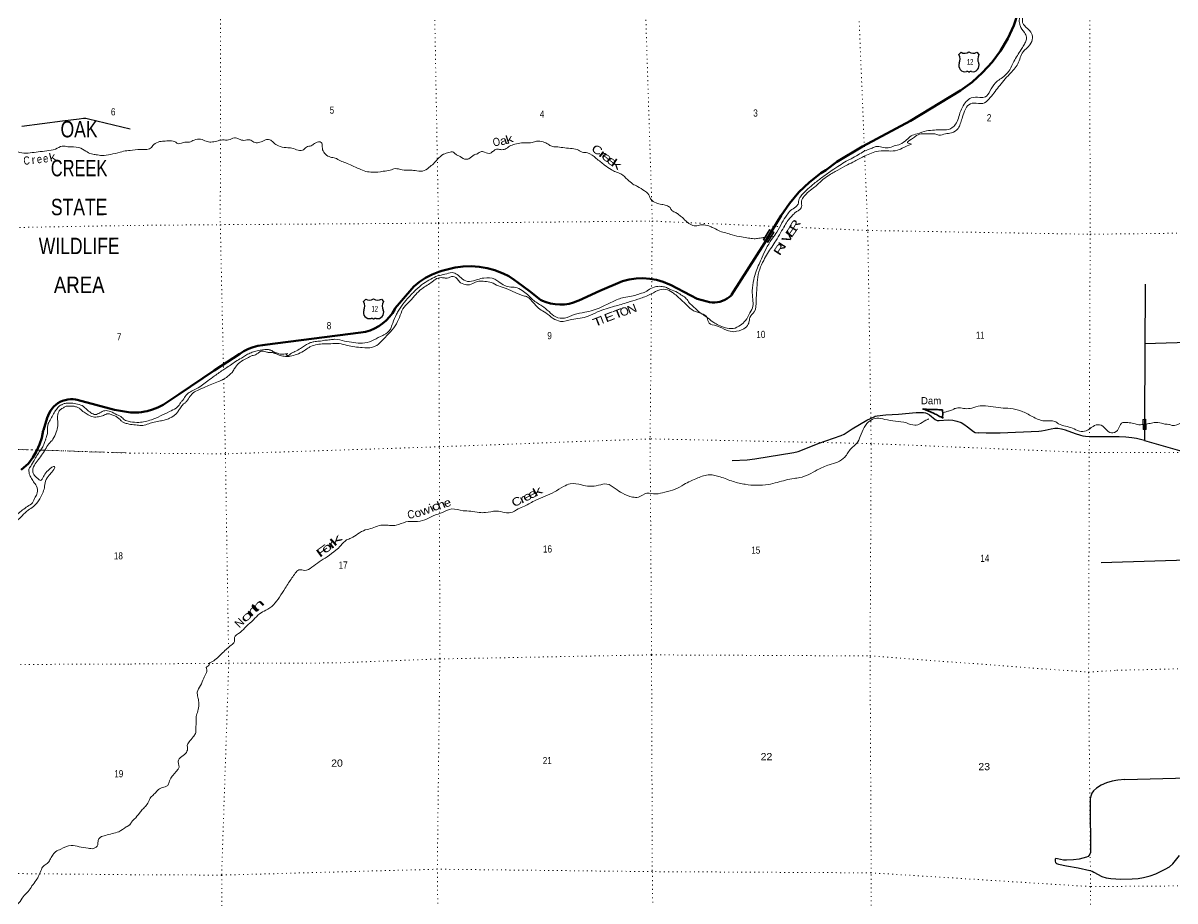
# Model space of a CAD drawing. Header units: feet. Extents: x -6 to 252658, y -374658 to -170635.
# Drawn here: x 28854 to 56992, y -300622 to -279192 of the extents above; entities that cross this region are included whole.
import ezdxf
from ezdxf.enums import TextEntityAlignment as Align

# ---------------------------------------------------------------- set-up
doc = ezdxf.new("R2010")
doc.units = ezdxf.units.FT
doc.header["$LTSCALE"] = 70
doc.linetypes.add('DOT_DASHED', pattern=[7.7, 5, -1.2, 0.3, -1.2])
doc.linetypes.add('DOTTED', pattern=[1.5, 0.3, -1.2])
for name, color, linetype, lineweight in [('16', 7, 'Continuous', 25), ('20', 7, 'Continuous', 35), ('29', 7, 'Continuous', 25), ('31', 7, 'Continuous', 13), ('39', 7, 'Continuous', 13), ('42', 7, 'Continuous', 35), ('44', 7, 'DOT_DASHED', 13), ('57', 7, 'Continuous', 13), ('7', 7, 'DOTTED', 13)]:
    doc.layers.add(name, color=color, linetype=linetype, lineweight=lineweight)
doc.layers.add('41', color=7, linetype='Continuous')

msp = doc.modelspace()

# ---------------------------------------------------------------- linework, layer by layer
at = {"layer": '16'}
for p, q in [((51715.45, -279962.77), (51766.76, -279904.01)), ((51958.52, -279898.04), (51958.24, -279898.24)), ((52150.61, -279903.92), (52202, -279962.77)), ((37172.05, -285990.72), (37223.36, -285931.96)), ((37415.12, -285925.99), (37414.84, -285926.19)), ((37607.21, -285931.87), (37658.6, -285990.72))]:
    msp.add_line(p, q, dxfattribs=at)
for centre, radius, start, end in [((51522.47, -280073.4), 222.05, 332.97043, 29.75871), ((51857.84, -279746.35), 182.07, 239.97227, 303.45418), ((52059.62, -279746.85), 181.52, 236.33975, 300.08743), ((52059.61, -279746.35), 182.07, 236.54582, 236.59441), ((52394.97, -280073.4), 222.05, 150.24129, 207.02957), ((51861.66, -280228.3), 151.42, 159.09177, 283.81923), ((52055.78, -280228.3), 151.42, 256.18077, 20.90823), ((36979.07, -286101.35), 222.05, 332.97043, 29.75871), ((37314.44, -285774.3), 182.07, 239.97227, 303.45418), ((37516.22, -285774.8), 181.52, 236.33975, 300.08743), ((37516.21, -285774.3), 182.07, 236.54582, 236.59441), ((37851.57, -286101.35), 222.05, 150.24129, 207.02957), ((37318.26, -286256.25), 151.42, 159.09177, 283.81923), ((37512.38, -286256.25), 151.42, 256.18077, 20.90823)]:
    msp.add_arc(centre, radius, start, end, dxfattribs=at)
for centre, major_axis, start_param, end_param in [((51917, -280427.12), (-19.56, 51.67), 4.95877769, 6.28318531), ((52000.45, -280427.12), (19.56, 51.67), 0, 1.32637542), ((37373.6, -286455.07), (-19.56, 51.67), 4.95877769, 6.28318531), ((37457.05, -286455.07), (19.56, 51.67), 0, 1.32637542)]:
    msp.add_ellipse(centre, major_axis=major_axis, ratio=0.929097, start_param=start_param, end_param=end_param, dxfattribs=at)
at = {"layer": '20', "lineweight": 70}
for points in [[(48343.46, -282856.82), (48460.26, -282779.53), (48731.82, -282577.46), (49359.82, -282204.56), (50528.58, -281580.39), (51752.38, -280834.95), (52034.52, -280632.97), (52294, -280402.62), (52527.98, -280146.4), (52733.9, -279867.12), (52909.5, -279567.85), (53052.85, -279251.87), (53162.39, -278922.63), (53236.92, -278583.75), (53256.35, -278449.38), (53506.64, -276270.96), (53524.03, -276119.58), (53541.31, -275969.17), (53598.37, -275472.5)], [(31476.07, -288694.91), (31544.89, -288697.5), (31605.42, -288697.15), (31679.23, -288695.56), (31745.44, -288688.45), (31829.99, -288677.19), (31883.78, -288665.17), (32018.93, -288627.55), (32149.4, -288576.01), (32273.78, -288511.11), (32350.45, -288462.27), (32668.2, -288249.64), (33525.52, -287677.14), (34147.09, -287268.11), (34249.32, -287201.81), (34357.91, -287146.56), (34471.69, -287102.96), (34589.4, -287071.5), (34709.76, -287052.51), (34762.66, -287048.2), (37104.4, -286749.06), (37219.25, -286727.39), (37331.22, -286693.84), (37439.06, -286648.77), (37541.59, -286592.67), (37637.71, -286526.17), (37726.34, -286449.98), (37806.53, -286364.94), (37877.38, -286271.99), (37938.14, -286172.14), (37947.39, -286154.6), (38096.38, -285971.97), (38398.6, -285626.77), (38537.31, -285512.51), (38687.2, -285413.38), (38846.63, -285330.45), (39013.85, -285264.65), (39082.85, -285243.2), (39408.04, -285161.21), (39603.3, -285133.31), (39800.4, -285125.97), (39997.19, -285139.28), (40191.51, -285173.08), (40381.24, -285227.01), (40435.52, -285246.5), (40582.06, -285301.79), (40722.02, -285372.09), (40853.86, -285456.64), (40943.78, -285526.52), (41217.72, -285730.67), (41493.18, -285947.07), (41509.9, -285960.2), (41543.18, -285973.28), (41632.02, -286008.2), (41741.58, -286038.5), (41853.71, -286057.18), (41967.17, -286064.04), (42080.73, -286059), (42193.14, -286042.12), (42303.17, -286013.58), (42409.61, -285973.7), (42433.99, -285962.72), (42940.68, -285725.9), (43499.76, -285494.54), (43662.44, -285453.28), (43828.54, -285429.26), (43996.24, -285422.73), (44163.71, -285433.77), (44329.1, -285462.25), (44490.61, -285507.86), (44646.47, -285570.11), (44672.19, -285582.26), (45164.13, -285842.35), (45324.06, -285927.08), (45562.29, -285992.85), (45624.25, -286006.4), (45687.29, -286013.4), (45750.72, -286013.77), (45813.84, -286007.51), (45875.95, -285994.68), (45936.39, -285975.44), (45994.48, -285949.98), (46049.6, -285918.58), (46101.13, -285881.6), (46148.51, -285839.44), (46160.33, -285827.43), (46965.89, -284563.67), (47146.03, -284263.17), (47371.21, -283887.52), (47572.35, -283592.98), (47803.17, -283321.07), (48061.15, -283074.79), (48343.46, -282856.82)], [(28809, -290098.05), (28986, -289943.05), (29091.36, -289799.31), (29181.12, -289645.34), (29254.3, -289482.84), (29310.09, -289313.58), (29347.88, -289139.41), (29350, -289126.05), (29446, -288832.05), (29465.95, -288770.6), (29492.22, -288711.58), (29524.51, -288655.62), (29562.48, -288603.35), (29605.7, -288555.33), (29653.7, -288512.09), (29705.96, -288474.11), (29761.9, -288441.79), (29820.92, -288415.51), (29882.36, -288395.53), (29945.55, -288382.09), (30009.8, -288375.32), (30074.4, -288375.31), (30138.65, -288382.05), (30180, -288390.05), (31088, -288636.05), (31476.07, -288694.91)]]:
    msp.add_lwpolyline(points, dxfattribs=at)
at = {"layer": '29'}
for p, q in [((56245, -289381.05), (57274.46, -289676.65)), ((55768.38, -297657.24), (58640, -297587.05))]:
    msp.add_line(p, q, dxfattribs=at)
for points in [[(31466.56, -281780.12), (30451.61, -281535.28), (30391.66, -281519.29), (30334.68, -281521.18), (30225.47, -281534.31), (29820.97, -281586.54), (28827.73, -281716.18)], [(56260, -285566.05), (56247.03, -288864.17), (56245, -289381.05)], [(56254, -287012.05), (57565, -286970.05), (59644, -286891.05), (60183, -286881.05), (62599, -286915.05), (62947.37, -286916.06)], [(46174, -289868.05), (46538.67, -289853.55), (46729.6, -289830.21), (47684.28, -289675.25), (47783.99, -289649.79), (47849.76, -289628.56), (48278.31, -289454.5), (48838.39, -289259.22), (48908.39, -289225.26), (49109.94, -289097.9), (49466.35, -288885.64), (49644.56, -288800.74), (49672.14, -288790.13), (49716.69, -288781.64), (49933.09, -288758.29), (50238.58, -288741.3), (50671.37, -288698.85), (50766.84, -288694.61), (50849.58, -288698.85), (50896.25, -288709.47), (50940.81, -288726.45), (50993.84, -288758.29), (51138.1, -288868.66), (51182.66, -288889.89), (51231.45, -288894.13), (51452.09, -288877.15), (51564.53, -288887.76), (51664.24, -288911.11), (51768.2, -288945.07), (51833.96, -288981.16), (51927.31, -289046.96), (52071.57, -289163.7), (52114, -289182.81), (52184.01, -289193.42)], [(56245, -289381.05), (56051.52, -289333.51), (55939.08, -289314.41), (55794.82, -289299.55), (55625.1, -289293.18), (54899.54, -289288.94), (54808.32, -289284.69), (54746.79, -289276.2), (54695.88, -289263.47), (54560.1, -289216.77), (54314, -289127.62), (54218.54, -289102.15), (54127.31, -289089.41), (54055.18, -289089.41), (53970.32, -289102.15), (53817.57, -289136.11), (53734.83, -289153.09), (53669.07, -289161.58), (52718.63, -289204.03), (52383.43, -289199.79), (52184.01, -289193.42)], [(55192, -292359.05), (57551, -292291.05), (58867, -292255.05), (60184, -292222.05)], [(55768.38, -297657.24), (55593.54, -297669.78), (55455.64, -297695.25), (55317.75, -297737.7), (55188.33, -297797.13), (55073.77, -297865.06), (55001.64, -297937.22), (54961.33, -297992.42), (54933.75, -298064.58), (54918.9, -298130.39), (54916.78, -298238.63), (54925.26, -299440.03), (54914.65, -299480.37), (54899.8, -299507.95), (54870.1, -299533.43), (54831.92, -299554.65), (54651.59, -299601.35), (54509.45, -299618.33), (54346.09, -299626.83), (54267.59, -299622.57), (54119.09, -299597.1), (54080.9, -299588.61), (54068.17, -299605.59), (54061.81, -299650.17), (54072.42, -299682.01), (54097.87, -299707.48), (54144.55, -299724.46), (54343.97, -299766.91), (54624.01, -299813.61), (54908.29, -299877.29), (54965.57, -299898.52), (55005.88, -299919.74), (55205.3, -300021.62), (55311.38, -300057.71), (55425.94, -300076.81), (55672.03, -300093.79), (55947.83, -300085.3), (56096.34, -300074.7), (56219.38, -300051.34), (56386.99, -300011.02), (56524.88, -299962.19), (56754.01, -299847.57), (56855.84, -299786.03), (56936.46, -299715.97), (57106.18, -299516.44)]]:
    msp.add_lwpolyline(points, dxfattribs=at)
at = {"layer": '31'}
for p, q in [((56283.68, -288864.9), (56286.93, -289114.87)), ((56286.93, -289114.87), (56211.94, -289115.85))]:
    msp.add_line(p, q, dxfattribs=at)
msp.add_lwpolyline([(56211.94, -289115.85), (56208.69, -288865.87), (56283.68, -288864.9)], dxfattribs=at)
msp.add_lwpolyline([(56275.78, -288873), (56216.79, -288873.75), (56219.83, -289107.75), (56278.83, -289106.97)], close=True, dxfattribs=at)
at = {"layer": '39'}
msp.add_line((46975.47, -284418.21), (47192.95, -284396.14), dxfattribs=at)
for points in [[(53290.16, -278823.56), (53245.46, -278911.94), (53219.81, -278995.32), (53195.07, -279075.95), (53187.74, -279155.66), (53201.36, -279219.63)], [(53325.07, -278925.57), (53297.69, -278969.66), (53274.78, -279040.21), (53266.53, -279108.02), (53267.45, -279162.99), (53272.38, -279191.77)], [(46218.38, -286727.78), (46459.13, -286654.76), (46568.65, -286544.96), (46595.76, -286446.12), (46609.09, -286375.58), (46712.31, -286241.72), (46761.68, -285967.66), (46777.07, -285716.1), (46794.46, -285462.51), (46848, -285202.49), (46946.29, -284984.21), (47037.08, -284818.3), (47245.04, -284504.3), (47357.67, -284310), (47462.42, -284131.88), (47543.57, -284004.29), (47613.14, -283923.08), (47686.8, -283847.86), (47750.62, -283792.86), (47820.62, -283751.88), (47873.81, -283644.7), (47866.6, -283536.18), (47933.79, -283420.81), (48009.38, -283337.53), (48165.06, -283215.16), (48364.4, -283036), (48520.17, -282921.67), (48754.14, -282780.34), (48990.31, -282655.08), (49168.45, -282562.63), (49418.68, -282435.2), (49580.98, -282367.06), (49749.54, -282318.96), (49999.08, -282314.21), (50212.25, -282295.79), (50358.49, -282231.85), (50490.72, -282174.09), (50552.8, -282145.25), (50498.31, -282131.77), (50459.88, -282114.09), (50553.56, -282028.6), (50647.41, -281959.19), (50793.66, -281895.25), (50892.32, -281898.19), (51007.02, -281894.93), (51127.84, -281899.64), (51226.76, -281926.71), (51383.44, -281896.84), (51532.11, -281871.08), (51698.01, -281762.68), (51747.15, -281653.54), (51790.01, -281522.34), (51852.5, -281344.68), (51921.53, -281213.2), (52083.83, -281145.06), (52297.3, -281154.79), (52447.09, -281046.56), (52681.43, -280752.38), (52949.78, -280439.73), (53154.34, -280184.09), (53280.04, -279895.12), (53449.28, -279724.34), (53511.86, -279554.72), (53470.11, -279416.41), (53313.35, -279253.21), (53272.38, -279191.77)], [(48962.1, -282562.06), (49081.28, -282505.26), (49251.35, -282410.88), (49401.36, -282322.76), (49597.75, -282242.18), (49687.97, -282209.02), (49982.18, -282239.99), (50136.63, -282190.03), (50281.12, -282150.24), (50436.93, -282039.93), (50544.64, -281948.25), (50693, -281894.34), (50923.74, -281825.45), (51120.76, -281803.18), (51285.75, -281797.35), (51414.6, -281799.97), (51586.77, -281713.61), (51670.04, -281596.06), (51724.58, -281428.54), (51801.1, -281244.69), (52016.07, -281021.11), (52223.24, -281006.78), (52359.96, -280993.21), (52473.23, -280857.23), (52603.86, -280652.67), (52837.44, -280475.15), (52956.66, -280331.06), (53059.14, -280128.82), (53231.15, -279841.36), (53298.4, -279732.02), (53351.68, -279632.89), (53366.71, -279534.18), (53315.22, -279426.14), (53206.64, -279250.35), (53201.36, -279219.63)], [(31470.9, -282304.6), (31391, -282307.05), (31227, -282346.05), (30992, -282398.05), (30783, -282426.05), (30641, -282405.05), (30592, -282398.05), (30524, -282386.05), (30391, -282317.05), (30219, -282230.05), (29952, -282210.05), (29813, -282197.05), (29643, -282267.05), (29434, -282313.05), (29221, -282337.05), (29025, -282360.05), (28826, -282362.05), (28630, -282297.05), (28487, -282188.05), (28380, -282098.05), (28248, -282003.05), (28105, -281946.05), (27956, -281911.05), (27798, -281908.05), (27599, -281898.05), (27484, -281899.05), (27474, -281899.05), (27293, -281870.05), (27137, -281771.05), (27066, -281663.05), (26951, -281558.05), (26778, -281477.05), (26649, -281440.05), (26506, -281415.05), (26194, -281351.05), (25928, -281255.05), (25801, -281213.05), (25722, -281190.05), (25575, -281135.05), (25420, -281120.05), (25262, -281128.05), (25125, -281151.05), (24989, -281184.05), (24677, -281136.05), (24518, -281089.05), (24314, -280977.05), (24058, -280816.05), (23913, -280795.05), (23600, -280550.05), (23410, -280409.05), (23238, -280332.05), (22976, -280210.05), (22612, -280147.05), (22302, -280107.05), (21940, -280094.05), (21524, -280025.05), (21206, -279963.05), (21108, -280033.05), (20689, -280104.05), (20377, -280127.05), (20058, -280140.05), (19859, -280180.05), (19615, -280222.05), (19418, -280250.05), (19227, -280287.05), (19039, -280373.05), (18877, -280463.05), (18673, -280599.05), (18551, -280703.05), (18301, -280808.05), (18060, -280832.05), (17924, -280883.05), (17780, -280947.05), (17656, -281098.05), (17473, -281345.05), (17274, -281546.05), (17134, -281691.05), (16993.66, -281899.36), (16853.15, -282104.57), (16654, -282252.05), (16560, -282321.05), (16388, -282395.05), (16245, -282358.05), (16159.82, -282331.92)], [(31466.49, -282305.06), (31719.96, -282278.9), (31846.78, -282279.52), (31965.2, -282248.06), (32048.75, -282156.64), (32190.9, -282086.71), (32327.61, -282071.13), (32611.98, -282122.32), (32616.05, -282126.3), (32770.82, -282106.51), (32917.66, -282096.86), (33033.87, -282047.32), (33192.67, -282027.48), (33326.04, -282076.3), (33445.03, -282097.12), (33585.67, -282073.46), (33728.26, -282043.74), (33875.23, -282046.16), (34015.57, -281994.34), (34130.63, -282025.26), (34249.73, -282056.14), (34390.48, -282042.53), (34491.72, -282097.74), (34612.63, -282110.49), (34724.88, -282067.03), (34797.03, -282038.08), (34905.86, -282050.97), (34979.01, -282114.53), (35092.57, -282191.72), (35284.22, -282231.86), (35423.27, -282246.42), (35576.77, -282295.02), (35705.49, -282285.57), (35775.26, -282222.46), (35895.62, -282184.94), (35971.58, -282135.85), (36108, -282094.13), (36152.61, -282123.81), (36163.6, -282210.17), (36172.46, -282284.48), (36361.59, -282463.42), (36478.58, -282486.27), (36610.19, -282557.23), (36735.49, -282604.13), (36887.18, -282670.85), (37069.23, -282753.32), (37230.89, -282811.89), (37386.12, -282834.32), (37653.58, -282811.29), (37824.35, -282781.26), (37944.74, -282745.76), (38114.12, -282774.07), (38297.38, -282782.12), (38428.33, -282792.75), (38611.63, -282804.83), (38769.71, -282718.63), (38877.39, -282624.94), (38978.86, -282515.23), (39124.5, -282394.98), (39252.85, -282351.34), (39367.53, -282346.06), (39422.41, -282395.74), (39495.24, -282429.13), (39639.07, -282514.04), (39743.61, -282502.84), (39871.42, -282408.93), (39951.64, -282381.91), (40033.64, -282332.74), (40128.36, -282343.77), (40269.53, -282368.37), (40343.43, -282315.27), (40417.46, -282274.24), (40522.2, -282281.14), (40630.78, -282269.9), (40736.68, -282198.35), (40867, -282150.67), (41025.65, -282116.75), (41136.37, -282117.55), (41289.24, -282107.83), (41399.63, -282078.47), (41556.79, -282092.84), (41682.2, -282149.79), (41767.27, -282199.14), (41878.12, -282212), (42037.36, -282232.38), (42226.78, -282252.44), (42386.08, -282278.85), (42513.57, -282341.81), (42640.59, -282360.53), (42853.39, -282494.96), (43060.46, -282657.61), (43216.65, -282768.52), (43336.03, -282825.54), (43457.35, -282876.5), (43619.86, -283013.49), (43747.85, -283122.7)], [(48962.1, -282562.06), (48798.43, -282667.78), (48616.17, -282786.18), (48387.17, -282949.75), (48181.54, -283107.09), (48024.2, -283237.94), (47891.79, -283367.24), (47826.61, -283453.92)], [(43747.85, -283122.7), (43863.22, -283181.78), (44037.46, -283286.46), (44118.68, -283351.94), (44184.54, -283485.96), (44320.46, -283583.02), (44453.68, -283617.77), (44572.77, -283648.64), (44657.8, -283693.97), (44702.91, -283769.9), (44798.04, -283819.13), (44873.1, -283872.61), (44960.4, -283942.05), (45021.43, -284001.71), (45120.92, -284081.07), (45250.4, -284142), (45375.01, -284124.55), (45489.64, -284115.25), (45639.08, -284159.87), (45734.11, -284199.05), (45877.83, -284273.9), (46019.19, -284316.6), (46178.73, -284365.13), (46402.67, -284412.96), (46578.1, -284441.21), (46709.09, -284455.87), (46825.74, -284446.55), (46896.07, -284435.72), (46975.47, -284418.21)], [(46676.78, -285934.4), (46666.47, -285725.36), (46701.79, -285455.48), (46761.96, -285249.69), (46909.23, -284908.19), (47015.46, -284679.77), (47163.84, -284440.84), (47266.9, -284292.9), (47391.33, -284072.32), (47510.02, -283879.96), (47603.44, -283770.34), (47727.26, -283680.5), (47784.87, -283609.48), (47809.68, -283484.51), (47826.61, -283453.92)], [(38451.93, -285701.25), (38637.3, -285549.74), (38813.28, -285443.24), (38981.51, -285364.98), (39158.19, -285322.82), (39334.9, -285284.69), (39456.14, -285327.61), (39586.21, -285442.83), (39759.95, -285501.26), (39954.67, -285452.88), (40113.3, -285416.95), (40375.26, -285444.25), (40476.61, -285509.51), (40620.49, -285598.44), (40767.82, -285635.04), (40882.65, -285643.84), (41048.53, -285720.46), (41174.36, -285815.61), (41306.59, -285944.89), (41527.64, -286097.33), (41702.25, -286236.2), (41866.71, -286367.13), (42082.36, -286392.93), (42318.94, -286305.87), (42576.01, -286252.78), (42973.2, -286127.77), (43249.53, -285994.02), (43532.22, -285890.37), (43719.09, -285860.17), (43997.95, -285774.67), (44058.11, -285753.9), (44120.05, -285710.98), (44266.25, -285643.02), (44324.42, -285624.28), (44467.34, -285624.73), (44572.28, -285649.73), (44669.41, -285696.93), (44837.21, -285765.48), (44954.79, -285842.63), (45054.26, -285919.98), (45123.76, -286017.76), (45203.05, -286091.31), (45355.54, -286232.43), (45590.81, -286396.78), (45724.8, -286501.9), (45840.21, -286565), (46009.99, -286629.51), (46199.39, -286647.55), (46377.67, -286567.16), (46499.22, -286453.21), (46609.93, -286266.97), (46680.6, -286101.29), (46676.78, -285934.4)], [(34978.08, -287245.83), (35002.41, -287254.73), (35077.22, -287286.09), (35135.81, -287305.56), (35260.87, -287330.34), (35381.59, -287325), (35536.08, -287279.06), (35706.35, -287202.79), (35808.21, -287129.27), (35878.24, -287090.29), (36036.69, -287038.28), (36370.61, -287018.54), (36571.85, -287014.33), (36773.65, -287062.4), (37140.56, -287114.69), (37388.05, -287105.95), (37494.24, -287060.55), (37655.65, -286909.96), (37828.79, -286727.06), (37977.63, -286530.35), (38067.97, -286322.22), (38160.45, -286126.12), (38303.81, -285981.76), (38474.79, -285784.81), (38630.38, -285654.4), (38878.16, -285486.78), (38956.04, -285429.61), (39102.75, -285407.9), (39187.41, -285419.04), (39243.67, -285410.38), (39321.86, -285381.36), (39453.2, -285428.19), (39512.42, -285505.98), (39660.1, -285574.76), (39716.56, -285584.19), (39877.03, -285532.16), (39987.33, -285494.75), (40132.28, -285497.19), (40291.63, -285527.62), (40465.6, -285608.18), (40655.53, -285674.48), (40875.95, -285768.6), (41078.1, -285848.84), (41177.07, -285879.94), (41284.82, -285979.32), (41474.11, -286172.33), (41620.06, -286267.26), (41800.64, -286400.04), (41984.62, -286474.45), (42251.86, -286431.3), (42661.58, -286348.38), (42887.9, -286243.34), (43305.09, -286106.04), (43622.08, -286010.06), (43870.86, -285934.94), (44147.47, -285827.33), (44361.74, -285724.43), (44558.67, -285694.12), (44714.44, -285766.83), (44925.67, -285941.5), (45076.19, -286086.66), (45232.56, -286213.66), (45562.48, -286383.01), (45610.21, -286515.22), (45792.08, -286581.61), (46038.8, -286687.52), (46218.38, -286727.78)], [(38451.93, -285701.25), (38368.12, -285787.3), (38246.61, -285919.71), (38097.06, -286098.86), (38031.69, -286198)], [(36462.14, -286908.74), (36466.04, -286908.89), (36710.11, -286956.5), (36929.88, -286990.3), (37149.43, -287003.98), (37372.26, -286949.26), (37584.47, -286842.36), (37666.59, -286805.26), (37826.06, -286660.72), (37882.86, -286515.3), (37977.14, -286299.08), (38031.69, -286198)], [(34927.08, -287188.91), (34979.9, -287220.79), (35068.8, -287251.99), (35226.05, -287274.41), (35316.53, -287265.37), (35278.57, -287291.93), (35308.94, -287307.69), (35391, -287264.56), (35495.09, -287211.13), (35631.12, -287133.22), (35833.09, -287010.34), (35878.78, -286991.88)], [(36466.04, -286908.89), (36357.78, -286923.71), (36226.93, -286936.18), (36086.73, -286957.99), (35958.99, -286970.45), (35878.78, -286991.88)], [(32845.1, -288430.1), (32938.19, -288302.14), (32981.03, -288246.94), (33113.74, -288160.34), (33312.3, -288072.45), (33461.86, -288004.74), (33628.39, -287942.55), (33736.91, -287892.01), (33846.6, -287822.1), (33988.09, -287679.71), (34041.63, -287590.37), (34146.79, -287479.09), (34326.99, -287372.72), (34452.6, -287310.24), (34553.01, -287278.32), (34611.86, -287234.76), (34691.36, -287201.25), (34753.39, -287207.64), (34808.76, -287223.18)], [(33642.07, -287722.55), (33705.31, -287682.25), (33804.91, -287615.34), (33925.25, -287540.31), (34044.88, -287453.31), (34189.27, -287369.47), (34285.04, -287306.15), (34396.38, -287252.76), (34508.92, -287208.66), (34643.38, -287179.63), (34756.24, -287161.54)], [(34756.24, -287161.54), (34793, -287159.05), (34834, -287160.05), (34864, -287168.05), (34894, -287176.05), (34921, -287186.05), (34927.08, -287188.91)], [(34808.76, -287223.18), (34838, -287231.05), (34875, -287235.05), (34907, -287235.05), (34937, -287237.05), (34961, -287238.05), (34978.08, -287245.83)], [(32777.88, -288361.73), (32860.11, -288252.67), (33096.59, -288113.35), (33371.34, -287924.62), (33533.63, -287805.83), (33643.93, -287721.28)], [(32693.23, -288473.67), (32711, -288446.05), (32732, -288425.05), (32765, -288391.05), (32777.88, -288361.73)], [(29468.61, -288967.12), (29533.47, -288853), (29599, -288733.63), (29669.22, -288621.29), (29744.11, -288539.37), (29797.94, -288508.95), (29861.14, -288480.86), (29947.73, -288466.82)], [(29694.96, -288780.44), (29720.71, -288698.53), (29765.18, -288628.31), (29842.41, -288581.5), (29910.29, -288546.4), (30003.91, -288541.71), (30102.21, -288546.4), (30174.76, -288569.8), (30235.61, -288595.55)], [(31361.93, -288893.05), (31357, -288891.05), (31268, -288817.05), (31147, -288752.05), (30988, -288673.05), (30849, -288654.05), (30729, -288705.05), (30617, -288748.05), (30512, -288703.05), (30401, -288617.05), (30330, -288550.05), (30187, -288496.05), (30028, -288470.05), (29938.46, -288471.64)], [(31328.7, -288948.5), (31279, -288925.05), (31223, -288870.05), (31093, -288782.05), (31003, -288745.05), (30924, -288729.05), (30822, -288769.05), (30696, -288802.05), (30567, -288807.05), (30448, -288758.05), (30343, -288692.05), (30236, -288601.05), (30234.05, -288599.34)], [(31473.93, -288927.48), (31683.33, -288940.18), (31988.59, -288876.5), (32209, -288783.59), (32429.26, -288676.6), (32591.37, -288590.36), (32686.86, -288486.75), (32693.23, -288473.67)], [(31475.77, -288992.25), (31637.73, -289005.03), (31778.73, -289013.54), (31925.21, -288971.72), (32059.64, -288932.04), (32208.29, -288904.27), (32326.76, -288876.82), (32435.05, -288839.44), (32632.62, -288682.42), (32682.13, -288607.47), (32755.72, -288508.84)], [(32845.1, -288430.1), (32835, -288439.05), (32812, -288460.05), (32793, -288476.05), (32761, -288502.05), (32755.72, -288508.84)], [(51606.95, -288603.54), (51535.19, -288645.44), (51439.68, -288669.32), (51359.1, -288693.2), (51314.33, -288696.18)], [(51606.95, -288603.54), (51711.44, -288586.31), (51868.64, -288604.7), (52027.48, -288588.89), (52232.25, -288538.38), (52492.05, -288551.62), (52737.98, -288585.13), (52965.6, -288600.74), (53240.06, -288666.12), (53507.16, -288795.93), (53804.21, -288903.3), (54055.94, -288914.62), (54149.15, -288971.92), (54490.42, -289080.72), (54656.36, -289155.42), (54825.31, -289143.52), (54991.23, -289037.12), (55147.8, -288997.2), (55297.86, -289100.13), (55437.8, -289197.15), (55588.12, -289137.18), (55688.85, -288959.1), (55839.66, -288945.38), (55980.81, -288967.97), (56150.21, -288998.3), (56209.57, -288990.05)], [(29696.04, -288778.13), (29695, -288812.05), (29705, -289023.05), (29664, -289180.05), (29585, -289350.05), (29485, -289467.05), (29396, -289600.05), (29308, -289744.05), (29199, -289889.05), (29112, -290023.05), (29090, -290123.05), (29131, -290234.05), (29249, -290339.05), (29277, -290359.05), (29317, -290329.05), (29390, -290205.05), (29492, -290086.05), (29560, -290035.05), (29626, -290020.05), (29585, -290119.05), (29493, -290227.05), (29400, -290378.05), (29375, -290539.05), (29332, -290672.05), (29262, -290807.05), (29107, -290995.05), (28981, -291081.05), (28831, -291221.05), (28698, -291339.05), (28554, -291410.05), (28409, -291460.05), (28205, -291495.05), (27996, -291555.05), (27766, -291630.05), (27722, -291733.05), (27595, -291868.05), (27417, -292065.05), (27279, -292158.05), (27107, -292220.05), (26943, -292264.05), (26812, -292277.05), (26673, -292256.05), (26520, -292126.05), (26474, -291990.05), (26377, -291874.05), (26307.79, -291850.63)], [(29468.61, -288967.12), (29467, -288981.05), (29450, -289075.05), (29453, -289186.05), (29429, -289287.05), (29403.82, -289346.14)], [(31326.18, -288947.76), (31369, -288963.33), (31420.16, -288977.79), (31475.77, -288992.25)], [(31361.22, -288893.27), (31424.89, -288913.01), (31475.28, -288927.56)], [(42913.56, -290476.5), (43114.5, -290444.13), (43318.99, -290554.52), (43497.39, -290671.22), (43741.94, -290763.07), (43884.85, -290763.52), (44091.15, -290668.75), (44312.76, -290686.44), (44527.63, -290639.84), (44784.53, -290570.66), (44996.67, -290457.73), (45333.09, -290297.18), (45622.1, -290219.6), (45884.31, -290269.03), (46199.54, -290382.22), (46494.16, -290451.4), (47059.82, -290455.27), (47276.66, -290404.63), (47686.23, -290307.63), (47828.93, -290287.97), (48253.63, -290100.31), (48546.12, -289972.42), (48750.73, -289907.84), (48926.56, -289787.26), (49081.3, -289578.42), (49222.81, -289448.16), (49303.54, -289282.36), (49554.97, -288893.47), (49711.38, -288839.47), (49904.92, -288867.52), (50165.03, -288908.92), (50431.22, -288954.28), (50637.11, -289008.33), (50775.55, -288966.6), (50951.59, -288866.13), (50978.68, -288856.24)], [(56207.54, -288990.33), (56355.22, -288969.91), (56479.74, -288944.41), (56665.07, -288958.47), (56770.01, -288983.47), (56838.51, -288988.75), (56923.36, -289017.99), (57150.05, -288947.13), (57405.02, -288886.02), (57612.32, -288883.75), (57756.15, -288968.66), (57976.35, -289042.67), (58218.61, -289108.4), (58479.69, -289240.29), (58737.91, -289478.8), (58924.29, -289651.06)], [(29003.34, -290176.54), (28998.66, -290132.08), (28998.66, -290078.24), (29015.04, -290050.16), (29108.66, -289898.03), (29251.43, -289661.64), (29321.65, -289558.66), (29368.45, -289458.02), (29410.58, -289350.36)], [(28999.94, -290169.74), (29000, -290170.05), (29043, -290279.05), (29110, -290387.05), (29180, -290494.05), (29201, -290663.05), (29153, -290762.05), (29084, -290903.05), (28966, -290991.05), (28842, -291078.05), (28767, -291137.05), (28639, -291224.05), (28532, -291249.05), (28426, -291256.05), (28260, -291318.05), (28073, -291398.05), (27901, -291452.05), (27749, -291521.05), (27647, -291605.05), (27542, -291758.05), (27342, -291999.05), (27214, -292056.05), (27056, -292082.05), (26897, -292063.05), (26705, -291958.05), (26544, -291859.05), (26495, -291801.05), (26261, -291733.05), (26157, -291717.05), (26140.37, -291720.71)], [(31489.26, -298727.89), (31528.86, -298663.69), (31570.69, -298623.01), (31697.95, -298478.83), (31767.48, -298393.6), (31841.12, -298316.37), (31920.38, -298200.87), (31977.57, -298091.64), (32051.26, -298018.43), (32138.81, -297924.96), (32252.79, -297855.34), (32387.07, -297801.58), (32420.44, -297722.78), (32481.5, -297599.43), (32541.07, -297524.37), (32630.53, -297420.82), (32664.07, -297358.11), (32653.18, -297281.81), (32648.16, -297189.35), (32699.75, -297120.41), (32825.5, -297022.5), (32870.55, -296907.37), (32865.69, -296831), (32911.01, -296740), (33012.34, -296618.23), (33063.78, -296535.21), (33076.56, -296414.4), (33079.28, -296293.7), (33081.81, -296154.91), (33112.53, -296017.81), (33149.18, -295870.6), (33148.05, -295766.03), (33124.63, -295647.63), (33109.21, -295525.12), (33187.96, -295361.36), (33266.59, -295187.54), (33325.64, -295064.21), (33344.85, -294979.54), (33328.14, -294923.41), (33403.93, -294858.22), (33401.68, -294836.12), (33449.54, -294795.38), (33567.44, -294715.65), (33698.95, -294591.54), (33812.53, -294485.71), (33938.18, -294377.75), (34017.77, -294292.41), (34016.7, -294193.88), (34158.23, -294065.63), (34309.6, -293917.16), (34483.02, -293760.4), (34632.4, -293613.97), (34784.44, -293527.84), (34974.19, -293391.01), (35115.08, -293204.45), (35259.67, -292987.67), (35421.99, -292734.51), (35503.31, -292623), (35593.01, -292541.58), (35734.04, -292554.11), (35910.31, -292473.75), (36090.07, -292345.08), (36285.96, -292218.25), (36491.6, -292063.15), (36617.14, -291945.13), (36758.6, -291810.85), (36862.8, -291767.48), (37030.73, -291661.06), (37214.89, -291566.53), (37379.44, -291520.49), (37551.85, -291456.26), (37722.86, -291448.35), (37829.62, -291455.23), (37968.44, -291449.69), (38207.12, -291370.65), (38426.41, -291360.21), (38671.51, -291317.31), (38869.76, -291222.62), (39112.33, -291131.48), (39328.86, -291052.69), (39605.11, -291097.93), (39788.37, -291105.98), (39996.06, -291139.91), (40147.03, -291140.27), (40412.37, -291107.2), (40624.06, -291139.07), (40763, -291143.59), (40951.21, -291051.03), (41099.44, -290985.05), (41379.65, -290837.18), (41610.12, -290744.16), (41832.41, -290639.16), (42052.4, -290508.04), (42220.75, -290439.83), (42496.8, -290466.98), (42690.38, -290499.05), (42913.56, -290476.5)], [(31423.42, -298791.62), (31375, -298815.05), (31193, -298931.05), (31027, -298978.05), (30869, -299022.05), (30738, -299071.05), (30689, -299144.05), (30679, -299252.05), (30578, -299342.05), (30441, -299333.05), (30222, -299298.05), (30030, -299268.05), (29774, -299356.05), (29648, -299422.05), (29588, -299489.05), (29525, -299590.05), (29461, -299693.05), (29369, -299758.05), (29302, -299851.05), (29240, -300000.05), (29177, -300115.05), (29072, -300255.05), (28980, -300394.05), (28855, -300520.05), (28755, -300669.05), (28607, -300787.05), (28480, -300893.05), (28400, -301024.05), (28311, -301220.05), (28199, -301478.05), (28060, -301704.05), (27895, -301902.05), (27785, -302070.05), (27702, -302250.05), (27664, -302467.05), (27612, -302717.05), (27569, -302980.05), (27529, -303260.05), (27521, -303505.05), (27547, -303730.05), (27468, -303902.05), (27293, -304110.05), (27153, -304292.05), (27119, -304469.05), (27064, -304719.05), (26942, -304993.05), (26863, -305165.05), (26740, -305343.05), (26637, -305540.05), (26570, -305742.05), (26451, -305910.05), (26319, -306005.05), (26215, -306058.05), (26105, -306200.05), (25966, -306380.05), (25910, -306431.05), (25769, -306623.05), (25657, -306750.05), (25544, -306934.05), (25471, -307122.05), (25326, -307362.05), (25262, -307574.05), (25241, -307743.05), (25156, -307936.05), (25041, -308138.05), (25018, -308259.05), (24901, -308435.05), (24801, -308574.05), (24702, -308750.05), (24476, -308913.05), (24208, -309074.05), (24031, -309232.05), (23825, -309451.05), (23608, -309708.05), (23421, -309872.05), (23241, -310002.05), (23111, -310116.05), (23016.3, -310227.22), (22834, -310456.05), (22651, -310632.05), (22513, -310758.05), (22352, -310970.05), (22297, -311113.05), (22235, -311226.05), (22152, -311372.05), (21968, -311689.05), (21687, -312021.05), (21541, -312114.05), (21345, -312269.05), (21293, -312482.05), (21120, -312761.05), (20906, -312938.05), (20705, -313084.05), (20469, -313255.05), (20179, -313416.05), (19949, -313547.05), (19771, -313665.05)], [(31421.95, -298792.34), (31441.78, -298777.14), (31456.98, -298765.24), (31468.88, -298757.31), (31478.79, -298738.81), (31489.41, -298727.74)]]:
    msp.add_spline(points, degree=3, dxfattribs=at)
at = {"layer": '42'}
for points in [[(50821.99, -288608.11), (50941.21, -288651.05), (51050.42, -288698.12), (51165.72, -288751.16), (51271.01, -288808.33), (51309.47, -288828.02), (51315.57, -288833.99), (51317.1, -288789.73), (51320.46, -288727.34), (51313.87, -288677.14), (51311.38, -288632.92)], [(50834.11, -288612), (50940.91, -288622.9), (51053.64, -288623.67), (51194.59, -288628.16), (51311.38, -288632.92)]]:
    msp.add_spline(points, degree=3, dxfattribs=at)
at = {"layer": '44'}
msp.add_lwpolyline([(28640, -289601.05), (29394.01, -289619.56), (31477.3, -289690.05)], dxfattribs=at)
at = {"layer": '57'}
for p, q in [((46935.44, -284486.07), (47089.47, -284228.63)), ((47043.56, -284550.77), (47197.59, -284293.33)), ((47089.47, -284228.63), (47197.59, -284293.33)), ((47043.56, -284550.77), (46935.44, -284486.07))]:
    msp.add_line(p, q, dxfattribs=at)
msp.add_lwpolyline([(47186.62, -284296.08), (47092.22, -284239.59), (46946.41, -284483.31), (47040.8, -284539.79)], close=True, dxfattribs=at)
at = {"layer": '7'}
for p, q in [((49408.74, -282319.13), (49262.33, -278774.63)), ((47440.57, -284165.8), (47491.48, -284168.01)), ((31477.3, -289690.05), (29394.01, -289619.56)), ((31489, -299981.05), (28722, -299954.05))]:
    msp.add_line(p, q, dxfattribs=at)
for points in [[(54903.28, -275771.16), (54908.79, -278811.4), (54920.37, -284347.93), (54899.53, -289677.67), (54883.03, -295037.52), (54929.57, -300269.98), (54875.02, -305461.32), (54893.3, -306990.03)], [(33678.64, -278573.07), (33672.15, -284113.82), (33751.12, -287650.03)], [(39007.16, -285362.3), (39001.78, -284075.62), (38902.45, -278614.46)], [(44054.24, -278696.87), (44224.61, -284026.52), (44208.19, -285667.49)], [(49819.3, -320569.65), (49693.63, -316225.29), (49631.6, -310677.25), (49582.07, -305354.31), (49569.76, -299936.45), (49544.68, -294641.41), (49571.12, -289456.41), (49488.68, -284254.51), (49413.63, -282437.51)], [(2169, -284330.05), (7451, -284274.05), (12743, -284256.05), (18080, -284260.05), (23364, -284206.05), (28558.83, -284184.37), (31469.19, -284133.26)], [(31469.19, -284133.26), (33672.15, -284113.82), (39001.78, -284075.62), (44224.61, -284026.52), (47342.48, -284161.56)], [(47873.53, -284184.56), (49488.68, -284254.51), (54920.37, -284347.93), (57587.05, -284314.73), (60172.48, -284214.05), (62940, -284239.15)], [(39027.04, -290838.48), (39024.61, -289535.6), (39007.4, -285418.61)], [(44206.72, -285814.63), (44171.41, -289342.53), (44206.31, -294615.35), (44225.3, -299906.43), (44286.06, -305150.81), (44321.4, -310650.88), (44411.54, -316192.58), (44586.1, -320580.43)], [(33756.29, -287881.11), (33797.07, -289707.43), (33878.56, -294820.85), (33705.02, -299991.36), (33755.85, -305247.91), (33867.35, -310716.98), (33822.15, -316400.94), (34062.57, -320598.48)], [(58754.02, -289621.6), (57279.77, -289677.25), (54899.53, -289677.67), (49571.12, -289456.41), (44171.41, -289342.53), (39024.61, -289535.6), (33797.07, -289707.43), (31477.3, -289690.05)], [(29275.94, -289616.66), (28640, -289601.05), (23329, -289538.05), (18079, -289576.05), (12824, -289545.05), (7440, -289614.05), (2151, -289628.05), (5, -289596.05)], [(39292.2, -320590.12), (39012.82, -316356.22), (39136.46, -310667.38), (39039.08, -305200.17), (38973.12, -299847.25), (39034.25, -294706.12), (39027.57, -291125.08)], [(25602.97, -294862.82), (28684, -294850.05), (31482.43, -294838.11)], [(31482.43, -294838.11), (33878.56, -294820.85), (36493.16, -294812.36), (39034.33, -294714), (44206.31, -294615.35), (49544.68, -294641.41), (54883.03, -295037.52), (55572.95, -294991.76), (60174.59, -294882.94), (62969.37, -294914.05)], [(62984.05, -300250.06), (60212.91, -300232.29), (54925.81, -300271.19), (49569.76, -299936.45), (44225.3, -299906.43), (38973.12, -299847.25), (33705.02, -299991.36), (31489, -299981.05)]]:
    msp.add_lwpolyline(points, dxfattribs=at)

# ---------------------------------------------------------------- texts
at = {"layer": '16', "width": 0.6}
for p in [(51988.42, -280208.55), (37445.01, -286236.5)]:
    msp.add_text('12', height=140, dxfattribs=at).set_placement(p, align=Align.CENTER)
at = {"layer": '41'}
for s, rotation, width, p in [('k', 18.585, 1.3, (40764.65, -282117.24)), ('O', 11.048, 0.85, (40435.59, -282190.52)), ('a', 16.053, 1.2, (40614.5, -282157.8)), ('C', 330.473, 1.3, (42828.25, -282374.88)), ('C', 4.442, 0.8, (28949.11, -282646.22)), ('e', 6.422, 0.85, (29263.62, -282611.6)), ('e', 6.436, 0.85, (29415.83, -282594.37)), ('k', 14.31, 1.2, (29595.76, -282559.01)), ('r', 321.763, 1.95, (42958.82, -282470.46)), ('e', 321.939, 1.75, (43059.24, -282546.31)), ('e', 322.947, 1.7, (43179.18, -282640.13)), ('k', 326.294, 1.8, (43294.05, -282721.43)), ('e', 27.909, 1.4, (41212.59, -290834.59)), ('e', 27.733, 1.4, (41336.46, -290770.83)), ('k', 29.23, 1.65, (41467.19, -290705.8)), ('i', 27.725, 1.2, (38875.12, -291116.2)), ('c', 25.664, 1.5, (38972.45, -291076.94)), ('h', 20.521, 1.3, (39101.62, -291042.81)), ('e', 20.691, 1.2, (39251.84, -290993.86)), ('C', 27.124, 1.25, (40955.57, -290958.91)), ('r', 24.184, 1.45, (41092.66, -290900.39)), ('C', 9.436, 0.9, (38345.22, -291282.53)), ('o', 15.747, 1.1, (38521.1, -291245.64)), ('w', 19.715, 1.25, (38714.92, -291179.75)), ('k', 43.115, 2.2, (36566.35, -291883.57)), ('F', 36.051, 2, (36226.26, -292157.4)), ('o', 36.863, 1.7, (36327.08, -292081.34)), ('r', 39.191, 2, (36458.3, -291985.63)), ('r', 44.943, 2.25, (34489.08, -293636.84)), ('t', 43.914, 1.95, (34577.92, -293552.43)), ('h', 45.226, 2.1, (34665.38, -293472.34)), ('o', 41.896, 1.9, (34374.07, -293748.13))]:
    msp.add_text(s, height=200, rotation=rotation, dxfattribs=dict(at, width=width)).set_placement(p, align=Align.CENTER)
for s, rotation, p in [('r', 6.325, (29118.22, -282630.49)), ('N', 44.192, (34206.47, -293905.3))]:
    msp.add_text(s, height=200, rotation=rotation, dxfattribs=at).set_placement(p, align=Align.CENTER)
for s, rotation, width, p in [('E', 54.854, 1.75, (47615.58, -284457.33)), ('R', 59.483, 1.45, (47722.06, -284297.26)), ('V', 54.412, 1.6, (47529.21, -284591.49)), ('R', 56.967, 1.55, (47334.37, -284888.53)), ('I', 57.412, 1.35, (47451.88, -284699.92)), ('T', 21.333, 1.45, (43314.29, -286420.66)), ('O', 21.333, 1.05, (43475.2, -286364.54)), ('N', 21.333, 1.2, (43654.58, -286305.26)), ('T', 21.333, 1.45, (42813.99, -286614.6)), ('E', 21.333, 1.4, (43095.45, -286501.53))]:
    msp.add_text(s, height=200, rotation=rotation, dxfattribs=dict(at, width=width)).set_placement(p)
msp.add_text('I', height=200, rotation=21.333, dxfattribs=at).set_placement((42998.53, -286539.15))
at = {"layer": '42'}
msp.add_text('Dam', height=175, dxfattribs=at).set_placement((50788, -288497.05))
at = {"layer": '44'}
for s, width, p in [('OAK', 0.8, (30222.22, -281982.11)), ('CREEK', 0.75, (30223.27, -282932.11)), ('STATE', 0.8, (30224.32, -283882.11)), ('WILDLIFE', 0.8, (30225.39, -284832.1)), ('AREA', 0.85, (30226.43, -285782.09))]:
    msp.add_text(s, height=400, rotation=0.063, dxfattribs=dict(at, width=width)).set_placement(p, align=Align.CENTER)
at = {"layer": '7', "width": 0.85}
for s, p in [('6', (31000.88, -281445.96)), ('5', (36343.5, -281404.05)), ('4', (41476.74, -281502.36)), ('3', (46690.52, -281475.44)), ('2', (52396.75, -281589.75)), ('8', (36272.27, -286665.61)), ('7', (31145.82, -286939.86)), ('9', (41660.26, -286908.23))]:
    msp.add_text(s, height=175, dxfattribs=at).set_placement(p)
at = {"layer": '7'}
for s, rotation, width, p in [('10', 0.627, 0.85, (46765.72, -286880.98)), ('11', 0.627, 0.65, (52134.3, -286900.43)), ('16', 0.627, 0.85, (41554.24, -292117.88)), ('15', 0.627, 0.85, (46641.28, -292147.21)), ('18', 0.476, 0.85, (31072.43, -292286.02)), ('17', 0.627, 0.85, (36562.65, -292511.75)), ('14', 0.627, 0.85, (52238.06, -292345.89)), ('21', 0.627, 0.85, (41548.98, -297283.12)), ('22', 0.627, 1.1, (46871.55, -297188.9)), ('20', 0.627, 1.1, (36380.81, -297346.1)), ('23', 0.627, 1.1, (52189.13, -297432.32)), ('19', 0.476, 0.85, (31082.28, -297604.4))]:
    msp.add_text(s, height=175, rotation=rotation, dxfattribs=dict(at, width=width)).set_placement(p)

doc.saveas('drawing.dxf')
